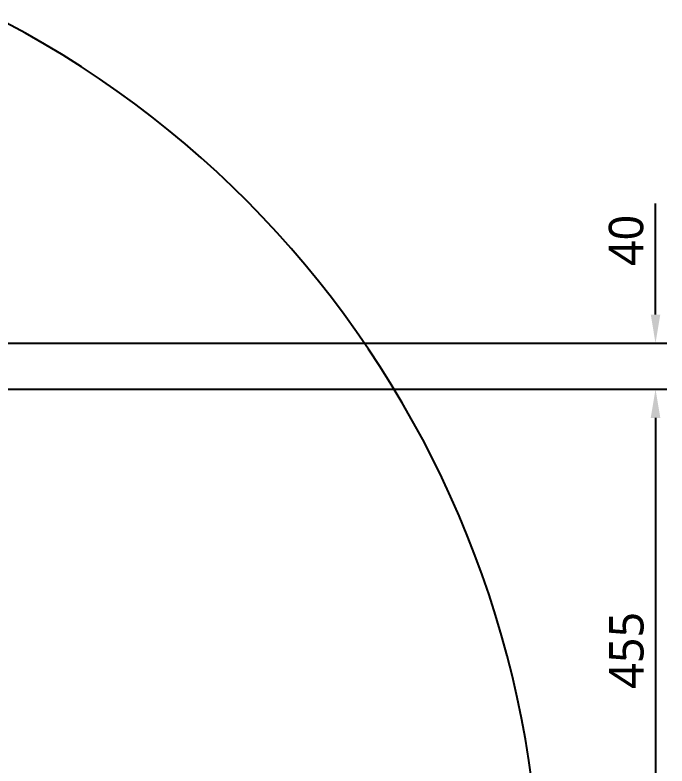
# Model space of a CAD drawing. Header units: millimetres. Extents: x 5828 to 6704, y 123 to 421.
# Drawn here: x 6599.08 to 6627.5, y 339.35 to 372.07 of the extents above; entities that cross this region are included whole.
import ezdxf

# ---------------------------------------------------------------- set-up
doc = ezdxf.new("R2010")
doc.units = ezdxf.units.MM
doc.layers.add('尺寸标注', color=7, linetype='Continuous')
doc.layers.add('运动范围', color=7, linetype='Continuous')
doc.styles.add('微软雅黑', font='msyh.ttc', dxfattribs={"height": 1.5})
doc.dimstyles.new('尺寸标注_1_20比例', dxfattribs={"dimtxt": 1.5, "dimasz": 1.25, "dimexe": 0.5, "dimexo": 0.4, "dimgap": 0.5, "dimtad": 1, "dimdec": 1, "dimlfac": 20, "dimdsep": 46, "dimtxsty": '微软雅黑', "dimcen": 0.09, "dimadec": 0, "dimazin": 0, "dimtp": 0.01, "dimtm": 0.01, "dimtfac": 1, "dimtdec": 1, "dimtofl": 0, "dimtmove": 0, "dimatfit": 3, "dimfxl": 1, "dimtolj": 1, "dimarcsym": 0})

# ---------------------------------------------------------------- blocks, each defined once
blk = doc.blocks.new('*D1120')
at = {"layer": 'Defpoints', "color": 0}
for p in [(6583.652, 357.769), (6583.652, 355.769), (6627.002, 355.769)]:
    blk.add_point(p, dxfattribs=at)
at = {"layer": '尺寸标注', "color": 0, "lineweight": -2}
for p, q in [((6627.002, 359.019), (6627.002, 363.864)), ((6584.052, 357.769), (6627.502, 357.769)), ((6584.052, 355.769), (6627.502, 355.769)), ((6627.002, 354.519), (6627.002, 353.269))]:
    blk.add_line(p, q, dxfattribs=at)
at = {"layer": '尺寸标注', "color": 0}
for points in [[(6626.794, 359.019), (6627.21, 359.019), (6627.002, 357.769)], [(6627.21, 354.519), (6626.794, 354.519), (6627.002, 355.769)]]:
    blk.add_solid(points, dxfattribs=at)
at = {"layer": '尺寸标注', "color": 0, "insert": (6625.727, 362.252), "char_height": 1.5, "attachment_point": 5, "rotation": 90, "style": '微软雅黑'}
blk.add_mtext('\\A1;40', dxfattribs=at)
blk = doc.blocks.new('*D1127')
at = {"layer": 'Defpoints', "color": 0}
for p in [(6583.652, 355.769), (6584.418, 333.019), (6627.002, 333.019)]:
    blk.add_point(p, dxfattribs=at)
at = {"layer": '尺寸标注', "color": 0, "lineweight": -2}
for p, q in [((6584.052, 355.769), (6627.502, 355.769)), ((6627.002, 354.519), (6627.002, 334.269)), ((6584.818, 333.019), (6627.502, 333.019))]:
    blk.add_line(p, q, dxfattribs=at)
at = {"layer": '尺寸标注', "color": 0}
for points in [[(6627.21, 354.519), (6626.794, 354.519), (6627.002, 355.769)], [(6626.794, 334.269), (6627.21, 334.269), (6627.002, 333.019)]]:
    blk.add_solid(points, dxfattribs=at)
at = {"layer": '尺寸标注', "color": 0, "insert": (6625.739, 344.394), "char_height": 1.5, "attachment_point": 5, "rotation": 90, "style": '微软雅黑'}
blk.add_mtext('\\A1;455', dxfattribs=at)

msp = doc.modelspace()

# ---------------------------------------------------------------- linework, layer by layer
at = {"layer": '运动范围', "color": 7, "linetype": 'Continuous'}
msp.add_arc((6578.1257, 333.0187), 43.845, 350, 224.94335, dxfattribs=at)

# ---------------------------------------------------------------- dimensions: what is measured, and where the dimension line sits
at = {"layer": '尺寸标注'}
dim = msp.add_linear_dim(base=(6627.0019, 355.7687), p1=(6583.6525, 357.7687), p2=(6583.6525, 355.7687), angle=90, dimstyle='尺寸标注_1_20比例', dxfattribs=at)
dim.commit()
dim.dimension.update_dxf_attribs({"geometry": '*D1120', "text_midpoint": (6627.0019, 362.2516), "dimtype": 160})
dim = msp.add_linear_dim(base=(6627.0019, 333.0187), p1=(6583.6525, 355.7687), p2=(6584.418, 333.0187), angle=90, dimstyle='尺寸标注_1_20比例', dxfattribs=at)
dim.commit()
dim.dimension.update_dxf_attribs({"geometry": '*D1127', "text_midpoint": (6625.7388, 344.3937)})

doc.saveas('drawing.dxf')
